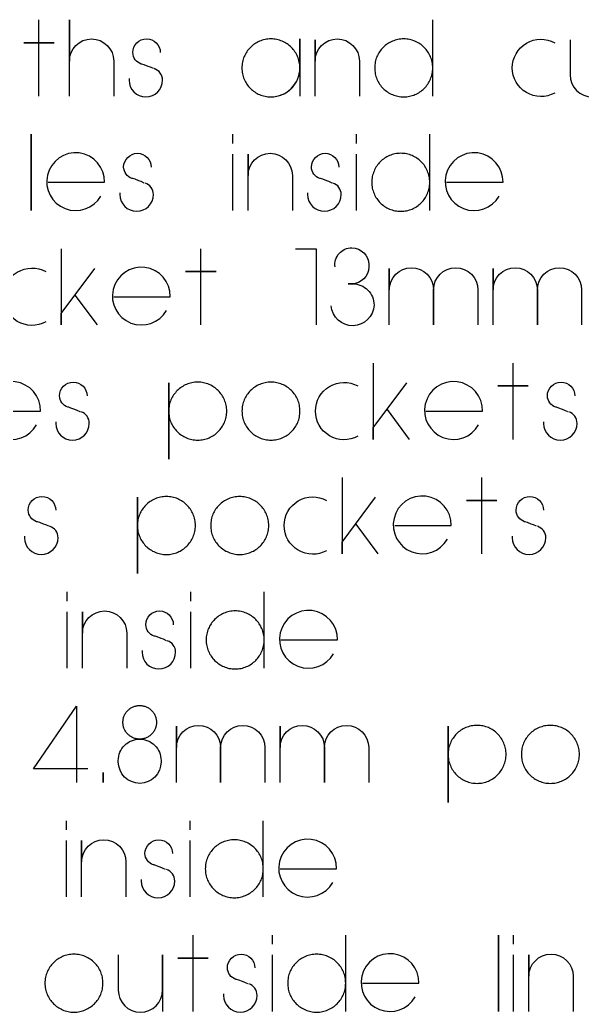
# Model space of a CAD drawing. Extents: x -841 to 6211, y -469 to 2808.
# Drawn here: x -550.5 to -329.5, y 2418.1 to 2808.4 of the extents above; entities that cross this region are included whole.
import ezdxf

# ---------------------------------------------------------------- set-up
doc = ezdxf.new("R2010")
doc.units = 0
doc.layers.add('T5_LOGOLAYER_2', color=18, linetype='CONTINUOUS')

msp = doc.modelspace()

# ---------------------------------------------------------------- linework, layer by layer
at = {"layer": 'T5_LOGOLAYER_2'}
for points in [[(-542.99, 2778.41), (-542.99, 2799.41), (-548.99, 2799.41), (-536.99, 2799.41), (-542.99, 2799.41), (-542.99, 2808.41)], [(-388.23, 2778.41), (-388.23, 2789.51), (-388.24, 2790.1), (-388.29, 2790.68), (-388.36, 2791.25), (-388.46, 2791.81), (-388.59, 2792.36), (-388.74, 2792.9), (-388.92, 2793.43), (-389.12, 2793.95), (-389.35, 2794.45), (-389.6, 2794.95), (-389.88, 2795.42), (-390.17, 2795.89), (-390.49, 2796.33), (-390.83, 2796.76), (-391.19, 2797.18), (-391.57, 2797.57), (-391.96, 2797.95), (-392.38, 2798.31), (-392.81, 2798.65), (-393.25, 2798.97), (-393.72, 2799.26), (-394.19, 2799.54), (-394.69, 2799.79), (-395.19, 2800.02), (-395.71, 2800.22), (-396.24, 2800.4), (-396.78, 2800.55), (-397.33, 2800.68), (-397.89, 2800.78), (-398.46, 2800.85), (-399.04, 2800.9), (-399.63, 2800.91), (-400.21, 2800.9), (-400.79, 2800.85), (-401.36, 2800.78), (-401.93, 2800.68), (-402.48, 2800.55), (-403.02, 2800.4), (-403.55, 2800.22), (-404.07, 2800.02), (-404.57, 2799.79), (-405.06, 2799.54), (-405.54, 2799.26), (-406, 2798.97), (-406.45, 2798.65), (-406.88, 2798.31), (-407.29, 2797.95), (-407.69, 2797.57), (-408.07, 2797.18), (-408.42, 2796.76), (-408.76, 2796.33), (-409.08, 2795.89), (-409.38, 2795.42), (-409.65, 2794.95), (-409.9, 2794.45), (-410.13, 2793.95), (-410.34, 2793.43), (-410.52, 2792.9), (-410.67, 2792.36), (-410.8, 2791.81), (-410.9, 2791.25), (-410.97, 2790.68), (-411.01, 2790.1), (-411.03, 2789.51), (-411.01, 2788.93), (-410.97, 2788.35), (-410.9, 2787.78), (-410.8, 2787.21), (-410.67, 2786.66), (-410.52, 2786.12), (-410.34, 2785.59), (-410.13, 2785.07), (-409.9, 2784.57), (-409.65, 2784.08), (-409.38, 2783.6), (-409.08, 2783.14), (-408.76, 2782.69), (-408.42, 2782.26), (-408.07, 2781.85), (-407.69, 2781.45), (-407.29, 2781.07), (-406.88, 2780.72), (-406.45, 2780.38), (-406, 2780.06), (-405.54, 2779.76), (-405.06, 2779.49), (-404.57, 2779.24), (-404.07, 2779.01), (-403.55, 2778.8), (-403.02, 2778.62), (-402.48, 2778.47), (-401.93, 2778.34), (-401.36, 2778.24), (-400.79, 2778.17), (-400.21, 2778.13), (-399.63, 2778.11), (-399.04, 2778.13), (-398.46, 2778.17), (-397.89, 2778.24), (-397.33, 2778.34), (-396.78, 2778.47), (-396.24, 2778.62), (-395.71, 2778.8), (-395.19, 2779.01), (-394.69, 2779.24), (-394.19, 2779.49), (-393.72, 2779.76), (-393.25, 2780.06), (-392.81, 2780.38), (-392.38, 2780.72), (-391.96, 2781.07), (-391.57, 2781.45), (-391.19, 2781.85), (-390.83, 2782.26), (-390.49, 2782.69), (-390.17, 2783.14), (-389.88, 2783.6), (-389.6, 2784.08), (-389.35, 2784.57), (-389.12, 2785.07), (-388.92, 2785.59), (-388.74, 2786.12), (-388.59, 2786.66), (-388.46, 2787.21), (-388.36, 2787.78), (-388.29, 2788.35), (-388.24, 2788.93), (-388.23, 2789.51), (-388.23, 2808.41)], [(-466.79, 2759.81), (-466.79, 2763.41)], [(-418.19, 2759.81), (-418.19, 2763.41)], [(-389.39, 2733.41), (-389.39, 2744.51), (-389.4, 2745.1), (-389.45, 2745.68), (-389.52, 2746.25), (-389.62, 2746.81), (-389.75, 2747.36), (-389.9, 2747.9), (-390.08, 2748.43), (-390.28, 2748.95), (-390.51, 2749.45), (-390.76, 2749.95), (-391.04, 2750.42), (-391.33, 2750.89), (-391.65, 2751.33), (-391.99, 2751.76), (-392.35, 2752.18), (-392.73, 2752.57), (-393.12, 2752.95), (-393.54, 2753.31), (-393.97, 2753.65), (-394.41, 2753.97), (-394.88, 2754.26), (-395.35, 2754.54), (-395.85, 2754.79), (-396.35, 2755.02), (-396.87, 2755.22), (-397.4, 2755.4), (-397.94, 2755.55), (-398.49, 2755.68), (-399.05, 2755.78), (-399.62, 2755.85), (-400.2, 2755.9), (-400.79, 2755.91), (-401.37, 2755.9), (-401.95, 2755.85), (-402.52, 2755.78), (-403.09, 2755.68), (-403.64, 2755.55), (-404.18, 2755.4), (-404.71, 2755.22), (-405.23, 2755.02), (-405.73, 2754.79), (-406.22, 2754.54), (-406.7, 2754.26), (-407.16, 2753.97), (-407.61, 2753.65), (-408.04, 2753.31), (-408.45, 2752.95), (-408.85, 2752.57), (-409.23, 2752.18), (-409.58, 2751.76), (-409.92, 2751.33), (-410.24, 2750.89), (-410.54, 2750.42), (-410.81, 2749.95), (-411.06, 2749.45), (-411.29, 2748.95), (-411.5, 2748.43), (-411.68, 2747.9), (-411.83, 2747.36), (-411.96, 2746.81), (-412.06, 2746.25), (-412.13, 2745.68), (-412.17, 2745.1), (-412.19, 2744.51), (-412.17, 2743.93), (-412.13, 2743.35), (-412.06, 2742.78), (-411.96, 2742.21), (-411.83, 2741.66), (-411.68, 2741.12), (-411.5, 2740.59), (-411.29, 2740.07), (-411.06, 2739.57), (-410.81, 2739.08), (-410.54, 2738.6), (-410.24, 2738.14), (-409.92, 2737.69), (-409.58, 2737.26), (-409.23, 2736.85), (-408.85, 2736.45), (-408.45, 2736.07), (-408.04, 2735.72), (-407.61, 2735.38), (-407.16, 2735.06), (-406.7, 2734.76), (-406.22, 2734.49), (-405.73, 2734.24), (-405.23, 2734.01), (-404.71, 2733.8), (-404.18, 2733.62), (-403.64, 2733.47), (-403.09, 2733.34), (-402.52, 2733.24), (-401.95, 2733.17), (-401.37, 2733.13), (-400.79, 2733.11), (-400.2, 2733.13), (-399.62, 2733.17), (-399.05, 2733.24), (-398.49, 2733.34), (-397.94, 2733.47), (-397.4, 2733.62), (-396.87, 2733.8), (-396.35, 2734.01), (-395.85, 2734.24), (-395.35, 2734.49), (-394.88, 2734.76), (-394.41, 2735.06), (-393.97, 2735.38), (-393.54, 2735.72), (-393.12, 2736.07), (-392.73, 2736.45), (-392.35, 2736.85), (-391.99, 2737.26), (-391.65, 2737.69), (-391.33, 2738.14), (-391.04, 2738.6), (-390.76, 2739.08), (-390.51, 2739.57), (-390.28, 2740.07), (-390.08, 2740.59), (-389.9, 2741.12), (-389.75, 2741.66), (-389.62, 2742.21), (-389.52, 2742.78), (-389.45, 2743.35), (-389.4, 2743.93), (-389.39, 2744.51), (-389.39, 2763.41)], [(-466.79, 2733.41), (-466.79, 2755.61)], [(-418.19, 2733.41), (-418.19, 2755.61)], [(-534.27, 2718.41), (-534.27, 2688.41), (-534.27, 2692.91), (-521.07, 2710.61)], [(-479.37, 2688.41), (-479.37, 2709.41), (-485.37, 2709.41), (-473.37, 2709.41), (-479.37, 2709.41), (-479.37, 2718.41)], [(-442.17, 2718.41), (-434.07, 2718.41), (-434.07, 2688.41)], [(-528.87, 2700.11), (-520.17, 2688.41)], [(-411.57, 2673.41), (-411.57, 2643.41), (-411.57, 2647.91), (-398.37, 2665.61)], [(-356.67, 2643.41), (-356.67, 2664.41), (-362.67, 2664.41), (-350.67, 2664.41), (-356.67, 2664.41), (-356.67, 2673.41)], [(-406.17, 2655.11), (-397.47, 2643.41)], [(-423.87, 2628.41), (-423.87, 2598.41), (-423.87, 2602.91), (-410.67, 2620.61)], [(-368.97, 2598.41), (-368.97, 2619.41), (-374.97, 2619.41), (-362.97, 2619.41), (-368.97, 2619.41), (-368.97, 2628.41)], [(-418.47, 2610.11), (-409.77, 2598.41)], [(-531.87, 2579.81), (-531.87, 2583.41)], [(-483.27, 2579.81), (-483.27, 2583.41)], [(-454.47, 2553.41), (-454.47, 2564.51), (-454.48, 2565.1), (-454.53, 2565.68), (-454.6, 2566.25), (-454.7, 2566.81), (-454.83, 2567.36), (-454.98, 2567.9), (-455.16, 2568.43), (-455.36, 2568.95), (-455.59, 2569.45), (-455.84, 2569.95), (-456.12, 2570.42), (-456.41, 2570.89), (-456.73, 2571.33), (-457.07, 2571.76), (-457.43, 2572.18), (-457.81, 2572.57), (-458.2, 2572.95), (-458.62, 2573.31), (-459.05, 2573.65), (-459.49, 2573.97), (-459.96, 2574.26), (-460.43, 2574.54), (-460.93, 2574.79), (-461.43, 2575.02), (-461.95, 2575.22), (-462.48, 2575.4), (-463.02, 2575.55), (-463.57, 2575.68), (-464.13, 2575.78), (-464.7, 2575.85), (-465.28, 2575.9), (-465.87, 2575.91), (-466.45, 2575.9), (-467.03, 2575.85), (-467.6, 2575.78), (-468.17, 2575.68), (-468.72, 2575.55), (-469.26, 2575.4), (-469.79, 2575.22), (-470.31, 2575.02), (-470.81, 2574.79), (-471.3, 2574.54), (-471.78, 2574.26), (-472.24, 2573.97), (-472.69, 2573.65), (-473.12, 2573.31), (-473.53, 2572.95), (-473.93, 2572.57), (-474.31, 2572.18), (-474.66, 2571.76), (-475, 2571.33), (-475.32, 2570.89), (-475.62, 2570.42), (-475.89, 2569.95), (-476.14, 2569.45), (-476.37, 2568.95), (-476.58, 2568.43), (-476.76, 2567.9), (-476.91, 2567.36), (-477.04, 2566.81), (-477.14, 2566.25), (-477.21, 2565.68), (-477.25, 2565.1), (-477.27, 2564.51), (-477.25, 2563.93), (-477.21, 2563.35), (-477.14, 2562.78), (-477.04, 2562.21), (-476.91, 2561.66), (-476.76, 2561.12), (-476.58, 2560.59), (-476.37, 2560.07), (-476.14, 2559.57), (-475.89, 2559.08), (-475.62, 2558.6), (-475.32, 2558.14), (-475, 2557.69), (-474.66, 2557.26), (-474.31, 2556.85), (-473.93, 2556.45), (-473.53, 2556.07), (-473.12, 2555.72), (-472.69, 2555.38), (-472.24, 2555.06), (-471.78, 2554.76), (-471.3, 2554.49), (-470.81, 2554.24), (-470.31, 2554.01), (-469.79, 2553.8), (-469.26, 2553.62), (-468.72, 2553.47), (-468.17, 2553.34), (-467.6, 2553.24), (-467.03, 2553.17), (-466.45, 2553.13), (-465.87, 2553.11), (-465.28, 2553.13), (-464.7, 2553.17), (-464.13, 2553.24), (-463.57, 2553.34), (-463.02, 2553.47), (-462.48, 2553.62), (-461.95, 2553.8), (-461.43, 2554.01), (-460.93, 2554.24), (-460.43, 2554.49), (-459.96, 2554.76), (-459.49, 2555.06), (-459.05, 2555.38), (-458.62, 2555.72), (-458.2, 2556.07), (-457.81, 2556.45), (-457.43, 2556.85), (-457.07, 2557.26), (-456.73, 2557.69), (-456.41, 2558.14), (-456.12, 2558.6), (-455.84, 2559.08), (-455.59, 2559.57), (-455.36, 2560.07), (-455.16, 2560.59), (-454.98, 2561.12), (-454.83, 2561.66), (-454.7, 2562.21), (-454.6, 2562.78), (-454.53, 2563.35), (-454.48, 2563.93), (-454.47, 2564.51), (-454.47, 2583.41)], [(-531.87, 2553.41), (-531.87, 2575.61)], [(-483.27, 2553.41), (-483.27, 2575.61)], [(-523.79, 2513.81), (-545.09, 2513.81), (-528.29, 2538.41), (-528.29, 2508.41)], [(-532.21, 2489.81), (-532.21, 2493.41)], [(-483.61, 2489.81), (-483.61, 2493.41)], [(-454.81, 2463.41), (-454.81, 2474.51), (-454.82, 2475.1), (-454.87, 2475.68), (-454.94, 2476.25), (-455.04, 2476.81), (-455.17, 2477.36), (-455.32, 2477.9), (-455.5, 2478.43), (-455.7, 2478.95), (-455.93, 2479.45), (-456.18, 2479.95), (-456.46, 2480.42), (-456.75, 2480.89), (-457.07, 2481.33), (-457.41, 2481.76), (-457.77, 2482.18), (-458.15, 2482.57), (-458.54, 2482.95), (-458.96, 2483.31), (-459.39, 2483.65), (-459.83, 2483.97), (-460.3, 2484.26), (-460.77, 2484.54), (-461.27, 2484.79), (-461.77, 2485.02), (-462.29, 2485.22), (-462.82, 2485.4), (-463.36, 2485.55), (-463.91, 2485.68), (-464.47, 2485.78), (-465.04, 2485.85), (-465.62, 2485.9), (-466.21, 2485.91), (-466.79, 2485.9), (-467.37, 2485.85), (-467.94, 2485.78), (-468.51, 2485.68), (-469.06, 2485.55), (-469.6, 2485.4), (-470.13, 2485.22), (-470.65, 2485.02), (-471.15, 2484.79), (-471.64, 2484.54), (-472.12, 2484.26), (-472.58, 2483.97), (-473.03, 2483.65), (-473.46, 2483.31), (-473.87, 2482.95), (-474.27, 2482.57), (-474.65, 2482.18), (-475, 2481.76), (-475.34, 2481.33), (-475.66, 2480.89), (-475.96, 2480.42), (-476.23, 2479.95), (-476.48, 2479.45), (-476.71, 2478.95), (-476.92, 2478.43), (-477.1, 2477.9), (-477.25, 2477.36), (-477.38, 2476.81), (-477.48, 2476.25), (-477.55, 2475.68), (-477.59, 2475.1), (-477.61, 2474.51), (-477.59, 2473.93), (-477.55, 2473.35), (-477.48, 2472.78), (-477.38, 2472.21), (-477.25, 2471.66), (-477.1, 2471.12), (-476.92, 2470.59), (-476.71, 2470.07), (-476.48, 2469.57), (-476.23, 2469.08), (-475.96, 2468.6), (-475.66, 2468.14), (-475.34, 2467.69), (-475, 2467.26), (-474.65, 2466.85), (-474.27, 2466.45), (-473.87, 2466.07), (-473.46, 2465.72), (-473.03, 2465.38), (-472.58, 2465.06), (-472.12, 2464.76), (-471.64, 2464.49), (-471.15, 2464.24), (-470.65, 2464.01), (-470.13, 2463.8), (-469.6, 2463.62), (-469.06, 2463.47), (-468.51, 2463.34), (-467.94, 2463.24), (-467.37, 2463.17), (-466.79, 2463.13), (-466.21, 2463.11), (-465.62, 2463.13), (-465.04, 2463.17), (-464.47, 2463.24), (-463.91, 2463.34), (-463.36, 2463.47), (-462.82, 2463.62), (-462.29, 2463.8), (-461.77, 2464.01), (-461.27, 2464.24), (-460.77, 2464.49), (-460.3, 2464.76), (-459.83, 2465.06), (-459.39, 2465.38), (-458.96, 2465.72), (-458.54, 2466.07), (-458.15, 2466.45), (-457.77, 2466.85), (-457.41, 2467.26), (-457.07, 2467.69), (-456.75, 2468.14), (-456.46, 2468.6), (-456.18, 2469.08), (-455.93, 2469.57), (-455.7, 2470.07), (-455.5, 2470.59), (-455.32, 2471.12), (-455.17, 2471.66), (-455.04, 2472.21), (-454.94, 2472.78), (-454.87, 2473.35), (-454.82, 2473.93), (-454.81, 2474.51), (-454.81, 2493.41)], [(-532.21, 2463.41), (-532.21, 2485.61)], [(-483.61, 2463.41), (-483.61, 2485.61)], [(-482.43, 2418.41), (-482.43, 2439.41), (-488.43, 2439.41), (-476.43, 2439.41), (-482.43, 2439.41), (-482.43, 2448.41)], [(-451.23, 2444.81), (-451.23, 2448.41)], [(-422.43, 2418.41), (-422.43, 2429.51), (-422.44, 2430.1), (-422.49, 2430.68), (-422.56, 2431.25), (-422.66, 2431.81), (-422.79, 2432.36), (-422.94, 2432.9), (-423.12, 2433.43), (-423.32, 2433.95), (-423.55, 2434.45), (-423.8, 2434.95), (-424.08, 2435.42), (-424.37, 2435.89), (-424.69, 2436.33), (-425.03, 2436.76), (-425.39, 2437.18), (-425.77, 2437.57), (-426.16, 2437.95), (-426.58, 2438.31), (-427.01, 2438.65), (-427.45, 2438.97), (-427.92, 2439.26), (-428.39, 2439.54), (-428.89, 2439.79), (-429.39, 2440.02), (-429.91, 2440.22), (-430.44, 2440.4), (-430.98, 2440.55), (-431.53, 2440.68), (-432.09, 2440.78), (-432.66, 2440.85), (-433.24, 2440.9), (-433.83, 2440.91), (-434.41, 2440.9), (-434.99, 2440.85), (-435.56, 2440.78), (-436.13, 2440.68), (-436.68, 2440.55), (-437.22, 2440.4), (-437.75, 2440.22), (-438.27, 2440.02), (-438.77, 2439.79), (-439.26, 2439.54), (-439.74, 2439.26), (-440.2, 2438.97), (-440.65, 2438.65), (-441.08, 2438.31), (-441.49, 2437.95), (-441.89, 2437.57), (-442.27, 2437.18), (-442.62, 2436.76), (-442.96, 2436.33), (-443.28, 2435.89), (-443.58, 2435.42), (-443.85, 2434.95), (-444.1, 2434.45), (-444.33, 2433.95), (-444.54, 2433.43), (-444.72, 2432.9), (-444.87, 2432.36), (-445, 2431.81), (-445.1, 2431.25), (-445.17, 2430.68), (-445.21, 2430.1), (-445.23, 2429.51), (-445.21, 2428.93), (-445.17, 2428.35), (-445.1, 2427.78), (-445, 2427.21), (-444.87, 2426.66), (-444.72, 2426.12), (-444.54, 2425.59), (-444.33, 2425.07), (-444.1, 2424.57), (-443.85, 2424.08), (-443.58, 2423.6), (-443.28, 2423.14), (-442.96, 2422.69), (-442.62, 2422.26), (-442.27, 2421.85), (-441.89, 2421.45), (-441.49, 2421.07), (-441.08, 2420.72), (-440.65, 2420.38), (-440.2, 2420.06), (-439.74, 2419.76), (-439.26, 2419.49), (-438.77, 2419.24), (-438.27, 2419.01), (-437.75, 2418.8), (-437.22, 2418.62), (-436.68, 2418.47), (-436.13, 2418.34), (-435.56, 2418.24), (-434.99, 2418.17), (-434.41, 2418.13), (-433.83, 2418.11), (-433.24, 2418.13), (-432.66, 2418.17), (-432.09, 2418.24), (-431.53, 2418.34), (-430.98, 2418.47), (-430.44, 2418.62), (-429.91, 2418.8), (-429.39, 2419.01), (-428.89, 2419.24), (-428.39, 2419.49), (-427.92, 2419.76), (-427.45, 2420.06), (-427.01, 2420.38), (-426.58, 2420.72), (-426.16, 2421.07), (-425.77, 2421.45), (-425.39, 2421.85), (-425.03, 2422.26), (-424.69, 2422.69), (-424.37, 2423.14), (-424.08, 2423.6), (-423.8, 2424.08), (-423.55, 2424.57), (-423.32, 2425.07), (-423.12, 2425.59), (-422.94, 2426.12), (-422.79, 2426.66), (-422.66, 2427.21), (-422.56, 2427.78), (-422.49, 2428.35), (-422.44, 2428.93), (-422.43, 2429.51), (-422.43, 2448.41)], [(-356.43, 2444.81), (-356.43, 2448.41)], [(-451.23, 2418.41), (-451.23, 2440.61)], [(-356.43, 2418.41), (-356.43, 2440.61)]]:
    msp.add_lwpolyline(points, dxfattribs=at)
for points in [[(-530.99, 2778.41), (-530.99, 2808.41), (-530.99, 2792.21, -1), (-513.59, 2792.21), (-513.59, 2778.41)], [(-497.99, 2789.21), (-499.19, 2789.81), (-500.09, 2790.11), (-501.59, 2790.71), (-502.49, 2791.01), (-502.79, 2791.01, -0.313298), (-506.09, 2795.51, -1), (-495.29, 2795.51)], [(-451.83, 2778.11, 0.421631), (-440.43, 2789.81), (-440.43, 2800.91), (-440.43, 2778.41)], [(-434.43, 2778.41), (-434.43, 2800.61), (-434.43, 2792.21, -1), (-417.03, 2792.21), (-417.03, 2778.41)], [(-340.27, 2779.61, -0.569347), (-356.95, 2789.51, -0.569347), (-340.27, 2799.41)], [(-334.21, 2800.61), (-334.21, 2786.81, 1), (-316.81, 2786.81), (-316.81, 2800.61), (-316.81, 2778.41)], [(-507.59, 2785.31), (-507.59, 2784.71, 1), (-494.39, 2784.71, 0.329104), (-497.69, 2789.21)], [(-539.39, 2744.51), (-517.19, 2744.51, 0.90232), (-539.65, 2747.31, 0.862347), (-518.69, 2739.11)], [(-501.59, 2744.21), (-502.79, 2744.81), (-503.69, 2745.11), (-505.19, 2745.71), (-506.09, 2746.01), (-506.39, 2746.01, -0.313298), (-509.69, 2750.51, -1), (-498.89, 2750.51)], [(-460.79, 2733.41), (-460.79, 2755.61), (-460.79, 2747.21, -1), (-443.39, 2747.21), (-443.39, 2733.41)], [(-427.79, 2744.21), (-428.99, 2744.81), (-429.89, 2745.11), (-431.39, 2745.71), (-432.29, 2746.01), (-432.59, 2746.01, -0.313298), (-435.89, 2750.51, -1), (-425.09, 2750.51)], [(-382.79, 2744.51), (-360.59, 2744.51, 0.90232), (-383.05, 2747.31, 0.862347), (-362.09, 2739.11)], [(-511.19, 2740.31), (-511.19, 2739.71, 1), (-497.99, 2739.71, 0.329104), (-501.29, 2744.21)], [(-437.39, 2740.31), (-437.39, 2739.71, 1), (-424.19, 2739.71, 0.329104), (-427.49, 2744.21)], [(-426.59, 2711.21, -0.454849), (-419.99, 2718.77, -0.411435), (-413.39, 2712.11), (-413.39, 2711.21, -0.412121), (-419.99, 2704.61), (-421.49, 2704.61), (-419.69, 2704.61, -0.414286), (-411.29, 2696.21, -0.946269), (-428.09, 2695.91)], [(-540.33, 2689.61, -0.569347), (-557.01, 2699.51, -0.569347), (-540.33, 2709.41)], [(-513.57, 2699.51), (-491.37, 2699.51, 0.90232), (-513.83, 2702.31, 0.862347), (-492.87, 2694.11)], [(-405.29, 2688.41), (-405.29, 2710.61), (-405.29, 2702.21, -1), (-387.89, 2702.21), (-387.89, 2688.41), (-387.89, 2702.21, -1), (-370.49, 2702.21), (-370.49, 2688.41)], [(-364.49, 2688.41), (-364.49, 2710.61), (-364.49, 2702.21, -1), (-347.09, 2702.21), (-347.09, 2688.41), (-347.09, 2702.21, -1), (-329.69, 2702.21), (-329.69, 2688.41)], [(-564.59, 2654.51), (-542.39, 2654.51, 0.90232), (-564.85, 2657.31, 0.862347), (-543.89, 2649.11)], [(-526.79, 2654.21), (-527.99, 2654.81), (-528.89, 2655.11), (-530.39, 2655.71), (-531.29, 2656.01), (-531.59, 2656.01, -0.313298), (-534.89, 2660.51, -1), (-524.09, 2660.51)], [(-417.63, 2644.61, -0.569347), (-434.31, 2654.51, -0.569347), (-417.63, 2664.41)], [(-390.87, 2654.51), (-368.67, 2654.51, 0.90232), (-391.13, 2657.31, 0.862347), (-370.17, 2649.11)], [(-335.07, 2654.21), (-336.27, 2654.81), (-337.17, 2655.11), (-338.67, 2655.71), (-339.57, 2656.01), (-339.87, 2656.01, -0.313298), (-343.17, 2660.51, -1), (-332.37, 2660.51)], [(-536.39, 2650.31), (-536.39, 2649.71, 1), (-523.19, 2649.71, 0.329104), (-526.49, 2654.21)], [(-344.67, 2650.31), (-344.67, 2649.71, 1), (-331.47, 2649.71, 0.329104), (-334.77, 2654.21)], [(-539.09, 2609.21), (-540.29, 2609.81), (-541.19, 2610.11), (-542.69, 2610.71), (-543.59, 2611.01), (-543.89, 2611.01, -0.313298), (-547.19, 2615.51, -1), (-536.39, 2615.51)], [(-429.93, 2599.61, -0.569347), (-446.61, 2609.51, -0.569347), (-429.93, 2619.41)], [(-403.17, 2609.51), (-380.97, 2609.51, 0.90232), (-403.43, 2612.31, 0.862347), (-382.47, 2604.11)], [(-347.37, 2609.21), (-348.57, 2609.81), (-349.47, 2610.11), (-350.97, 2610.71), (-351.87, 2611.01), (-352.17, 2611.01, -0.313298), (-355.47, 2615.51, -1), (-344.67, 2615.51)], [(-548.69, 2605.31), (-548.69, 2604.71, 1), (-535.49, 2604.71, 0.329104), (-538.79, 2609.21)], [(-356.97, 2605.31), (-356.97, 2604.71, 1), (-343.77, 2604.71, 0.329104), (-347.07, 2609.21)], [(-447.87, 2564.51), (-425.67, 2564.51, 0.90232), (-448.13, 2567.31, 0.862347), (-427.17, 2559.11)], [(-525.87, 2553.41), (-525.87, 2575.61), (-525.87, 2567.21, -1), (-508.47, 2567.21), (-508.47, 2553.41)], [(-492.87, 2564.21), (-494.07, 2564.81), (-494.97, 2565.11), (-496.47, 2565.71), (-497.37, 2566.01), (-497.67, 2566.01, -0.313298), (-500.97, 2570.51, -1), (-490.17, 2570.51)], [(-502.47, 2560.31), (-502.47, 2559.71, 1), (-489.27, 2559.71, 0.329104), (-492.57, 2564.21)], [(-488.99, 2508.41), (-488.99, 2530.61), (-488.99, 2522.21, -1), (-471.59, 2522.21), (-471.59, 2508.41), (-471.59, 2522.21, -1), (-454.19, 2522.21), (-454.19, 2508.41)], [(-448.19, 2508.41), (-448.19, 2530.61), (-448.19, 2522.21, -1), (-430.79, 2522.21), (-430.79, 2508.41), (-430.79, 2522.21, -1), (-413.39, 2522.21), (-413.39, 2508.41)], [(-526.21, 2463.41), (-526.21, 2485.61), (-526.21, 2477.21, -1), (-508.81, 2477.21), (-508.81, 2463.41)], [(-493.21, 2474.21), (-494.41, 2474.81), (-495.31, 2475.11), (-496.81, 2475.71), (-497.71, 2476.01), (-498.01, 2476.01, -0.313298), (-501.31, 2480.51, -1), (-490.51, 2480.51)], [(-448.21, 2474.51), (-426.01, 2474.51, 0.90232), (-448.47, 2477.31, 0.862347), (-427.51, 2469.11)], [(-502.81, 2470.31), (-502.81, 2469.71, 1), (-489.61, 2469.71, 0.329104), (-492.91, 2474.21)], [(-511.83, 2440.61), (-511.83, 2426.81, 1), (-494.43, 2426.81), (-494.43, 2440.61), (-494.43, 2418.41)], [(-460.83, 2429.21), (-462.03, 2429.81), (-462.93, 2430.11), (-464.43, 2430.71), (-465.33, 2431.01), (-465.63, 2431.01, -0.313298), (-468.93, 2435.51, -1), (-458.13, 2435.51)], [(-415.83, 2429.51), (-393.63, 2429.51, 0.90232), (-416.09, 2432.31, 0.862347), (-395.13, 2424.11)], [(-350.43, 2418.41), (-350.43, 2440.61), (-350.43, 2432.21, -1), (-333.03, 2432.21), (-333.03, 2418.41)], [(-470.43, 2425.31), (-470.43, 2424.71, 1), (-457.23, 2424.71, 0.329104), (-460.53, 2429.21)]]:
    msp.add_lwpolyline(points, format="xyb", dxfattribs=at)
for points in [[(-451.83, 2778.11), (-451.24, 2778.13), (-450.66, 2778.17), (-450.09, 2778.24), (-449.53, 2778.34), (-448.98, 2778.47), (-448.44, 2778.62), (-447.91, 2778.8), (-447.39, 2779.01), (-446.89, 2779.24), (-446.39, 2779.49), (-445.92, 2779.76), (-445.45, 2780.06), (-445.01, 2780.38), (-444.58, 2780.72), (-444.16, 2781.07), (-443.77, 2781.45), (-443.39, 2781.85), (-443.03, 2782.26), (-442.69, 2782.69), (-442.37, 2783.14), (-442.08, 2783.6), (-441.8, 2784.08), (-441.55, 2784.57), (-441.32, 2785.07), (-441.12, 2785.59), (-440.94, 2786.12), (-440.79, 2786.66), (-440.66, 2787.21), (-440.56, 2787.78), (-440.49, 2788.35), (-440.44, 2788.93), (-440.43, 2789.51), (-440.44, 2790.1), (-440.49, 2790.68), (-440.56, 2791.25), (-440.66, 2791.81), (-440.79, 2792.36), (-440.94, 2792.9), (-441.12, 2793.43), (-441.32, 2793.95), (-441.55, 2794.45), (-441.8, 2794.95), (-442.08, 2795.42), (-442.37, 2795.89), (-442.69, 2796.33), (-443.03, 2796.76), (-443.39, 2797.18), (-443.77, 2797.57), (-444.16, 2797.95), (-444.58, 2798.31), (-445.01, 2798.65), (-445.45, 2798.97), (-445.92, 2799.26), (-446.39, 2799.54), (-446.89, 2799.79), (-447.39, 2800.02), (-447.91, 2800.22), (-448.44, 2800.4), (-448.98, 2800.55), (-449.53, 2800.68), (-450.09, 2800.78), (-450.66, 2800.85), (-451.24, 2800.9), (-451.83, 2800.91), (-452.41, 2800.9), (-452.99, 2800.85), (-453.56, 2800.78), (-454.13, 2800.68), (-454.68, 2800.55), (-455.22, 2800.4), (-455.75, 2800.22), (-456.27, 2800.02), (-456.77, 2799.79), (-457.26, 2799.54), (-457.74, 2799.26), (-458.2, 2798.97), (-458.65, 2798.65), (-459.08, 2798.31), (-459.49, 2797.95), (-459.89, 2797.57), (-460.27, 2797.18), (-460.62, 2796.76), (-460.96, 2796.33), (-461.28, 2795.89), (-461.58, 2795.42), (-461.85, 2794.95), (-462.1, 2794.45), (-462.33, 2793.95), (-462.54, 2793.43), (-462.72, 2792.9), (-462.87, 2792.36), (-463, 2791.81), (-463.1, 2791.25), (-463.17, 2790.68), (-463.21, 2790.1), (-463.23, 2789.51), (-463.21, 2788.93), (-463.17, 2788.35), (-463.1, 2787.78), (-463, 2787.21), (-462.87, 2786.66), (-462.72, 2786.12), (-462.54, 2785.59), (-462.33, 2785.07), (-462.1, 2784.57), (-461.85, 2784.08), (-461.58, 2783.6), (-461.28, 2783.14), (-460.96, 2782.69), (-460.62, 2782.26), (-460.27, 2781.85), (-459.89, 2781.45), (-459.49, 2781.07), (-459.08, 2780.72), (-458.65, 2780.38), (-458.2, 2780.06), (-457.74, 2779.76), (-457.26, 2779.49), (-456.77, 2779.24), (-456.27, 2779.01), (-455.75, 2778.8), (-455.22, 2778.62), (-454.68, 2778.47), (-454.13, 2778.34), (-453.56, 2778.24), (-452.99, 2778.17), (-452.41, 2778.13)], [(-545.99, 2733.41), (-545.99, 2763.41)], [(-491.99, 2643.41), (-491.99, 2665.61), (-491.99, 2654.51), (-491.97, 2653.93), (-491.93, 2653.35), (-491.86, 2652.78), (-491.76, 2652.21), (-491.63, 2651.66), (-491.48, 2651.12), (-491.3, 2650.59), (-491.09, 2650.07), (-490.86, 2649.57), (-490.61, 2649.08), (-490.34, 2648.6), (-490.04, 2648.14), (-489.72, 2647.69), (-489.38, 2647.26), (-489.03, 2646.85), (-488.65, 2646.45), (-488.25, 2646.07), (-487.84, 2645.72), (-487.41, 2645.38), (-486.96, 2645.06), (-486.5, 2644.76), (-486.02, 2644.49), (-485.53, 2644.24), (-485.03, 2644.01), (-484.51, 2643.8), (-483.98, 2643.62), (-483.44, 2643.47), (-482.89, 2643.34), (-482.32, 2643.24), (-481.75, 2643.17), (-481.17, 2643.13), (-480.59, 2643.11), (-480, 2643.13), (-479.42, 2643.17), (-478.85, 2643.24), (-478.29, 2643.34), (-477.74, 2643.47), (-477.2, 2643.62), (-476.67, 2643.8), (-476.15, 2644.01), (-475.65, 2644.24), (-475.15, 2644.49), (-474.68, 2644.76), (-474.21, 2645.06), (-473.77, 2645.38), (-473.34, 2645.72), (-472.92, 2646.07), (-472.53, 2646.45), (-472.15, 2646.85), (-471.79, 2647.26), (-471.45, 2647.69), (-471.13, 2648.14), (-470.84, 2648.6), (-470.56, 2649.08), (-470.31, 2649.57), (-470.08, 2650.07), (-469.88, 2650.59), (-469.7, 2651.12), (-469.55, 2651.66), (-469.42, 2652.21), (-469.32, 2652.78), (-469.25, 2653.35), (-469.2, 2653.93), (-469.19, 2654.51), (-469.2, 2655.1), (-469.25, 2655.68), (-469.32, 2656.25), (-469.42, 2656.81), (-469.55, 2657.36), (-469.7, 2657.9), (-469.88, 2658.43), (-470.08, 2658.95), (-470.31, 2659.45), (-470.56, 2659.95), (-470.84, 2660.42), (-471.13, 2660.89), (-471.45, 2661.33), (-471.79, 2661.76), (-472.15, 2662.18), (-472.53, 2662.57), (-472.92, 2662.95), (-473.34, 2663.31), (-473.77, 2663.65), (-474.21, 2663.97), (-474.68, 2664.26), (-475.15, 2664.54), (-475.65, 2664.79), (-476.15, 2665.02), (-476.67, 2665.22), (-477.2, 2665.4), (-477.74, 2665.55), (-478.29, 2665.68), (-478.85, 2665.78), (-479.42, 2665.85), (-480, 2665.9), (-480.59, 2665.91), (-481.17, 2665.9), (-481.75, 2665.85), (-482.32, 2665.78), (-482.89, 2665.68), (-483.44, 2665.55), (-483.98, 2665.4), (-484.51, 2665.22), (-485.03, 2665.02), (-485.53, 2664.79), (-486.02, 2664.54), (-486.5, 2664.26), (-486.96, 2663.97), (-487.41, 2663.65), (-487.84, 2663.31), (-488.25, 2662.95), (-488.65, 2662.57), (-489.03, 2662.18), (-489.38, 2661.76), (-489.72, 2661.33), (-490.04, 2660.89), (-490.34, 2660.42), (-490.61, 2659.95), (-490.86, 2659.45), (-491.09, 2658.95), (-491.3, 2658.43), (-491.48, 2657.9), (-491.63, 2657.36), (-491.76, 2656.81), (-491.86, 2656.25), (-491.93, 2655.68), (-491.97, 2655.1), (-491.99, 2654.51), (-491.99, 2635.61)], [(-451.79, 2643.11), (-451.2, 2643.13), (-450.62, 2643.17), (-450.05, 2643.24), (-449.49, 2643.34), (-448.94, 2643.47), (-448.4, 2643.62), (-447.87, 2643.8), (-447.35, 2644.01), (-446.85, 2644.24), (-446.35, 2644.49), (-445.88, 2644.76), (-445.41, 2645.06), (-444.97, 2645.38), (-444.54, 2645.72), (-444.12, 2646.07), (-443.73, 2646.45), (-443.35, 2646.85), (-442.99, 2647.26), (-442.65, 2647.69), (-442.33, 2648.14), (-442.04, 2648.6), (-441.76, 2649.08), (-441.51, 2649.57), (-441.28, 2650.07), (-441.08, 2650.59), (-440.9, 2651.12), (-440.75, 2651.66), (-440.62, 2652.21), (-440.52, 2652.78), (-440.45, 2653.35), (-440.4, 2653.93), (-440.39, 2654.51), (-440.4, 2655.1), (-440.45, 2655.68), (-440.52, 2656.25), (-440.62, 2656.81), (-440.75, 2657.36), (-440.9, 2657.9), (-441.08, 2658.43), (-441.28, 2658.95), (-441.51, 2659.45), (-441.76, 2659.95), (-442.04, 2660.42), (-442.33, 2660.89), (-442.65, 2661.33), (-442.99, 2661.76), (-443.35, 2662.18), (-443.73, 2662.57), (-444.12, 2662.95), (-444.54, 2663.31), (-444.97, 2663.65), (-445.41, 2663.97), (-445.88, 2664.26), (-446.35, 2664.54), (-446.85, 2664.79), (-447.35, 2665.02), (-447.87, 2665.22), (-448.4, 2665.4), (-448.94, 2665.55), (-449.49, 2665.68), (-450.05, 2665.78), (-450.62, 2665.85), (-451.2, 2665.9), (-451.79, 2665.91), (-452.37, 2665.9), (-452.95, 2665.85), (-453.52, 2665.78), (-454.09, 2665.68), (-454.64, 2665.55), (-455.18, 2665.4), (-455.71, 2665.22), (-456.23, 2665.02), (-456.73, 2664.79), (-457.22, 2664.54), (-457.7, 2664.26), (-458.16, 2663.97), (-458.61, 2663.65), (-459.04, 2663.31), (-459.45, 2662.95), (-459.85, 2662.57), (-460.23, 2662.18), (-460.58, 2661.76), (-460.92, 2661.33), (-461.24, 2660.89), (-461.54, 2660.42), (-461.81, 2659.95), (-462.06, 2659.45), (-462.29, 2658.95), (-462.5, 2658.43), (-462.68, 2657.9), (-462.83, 2657.36), (-462.96, 2656.81), (-463.06, 2656.25), (-463.13, 2655.68), (-463.17, 2655.1), (-463.19, 2654.51), (-463.17, 2653.93), (-463.13, 2653.35), (-463.06, 2652.78), (-462.96, 2652.21), (-462.83, 2651.66), (-462.68, 2651.12), (-462.5, 2650.59), (-462.29, 2650.07), (-462.06, 2649.57), (-461.81, 2649.08), (-461.54, 2648.6), (-461.24, 2648.14), (-460.92, 2647.69), (-460.58, 2647.26), (-460.23, 2646.85), (-459.85, 2646.45), (-459.45, 2646.07), (-459.04, 2645.72), (-458.61, 2645.38), (-458.16, 2645.06), (-457.7, 2644.76), (-457.22, 2644.49), (-456.73, 2644.24), (-456.23, 2644.01), (-455.71, 2643.8), (-455.18, 2643.62), (-454.64, 2643.47), (-454.09, 2643.34), (-453.52, 2643.24), (-452.95, 2643.17), (-452.37, 2643.13)], [(-504.29, 2598.41), (-504.29, 2620.61), (-504.29, 2609.51), (-504.27, 2608.93), (-504.23, 2608.35), (-504.16, 2607.78), (-504.06, 2607.21), (-503.93, 2606.66), (-503.78, 2606.12), (-503.6, 2605.59), (-503.39, 2605.07), (-503.16, 2604.57), (-502.91, 2604.08), (-502.64, 2603.6), (-502.34, 2603.14), (-502.02, 2602.69), (-501.68, 2602.26), (-501.33, 2601.85), (-500.95, 2601.45), (-500.55, 2601.07), (-500.14, 2600.72), (-499.71, 2600.38), (-499.26, 2600.06), (-498.8, 2599.76), (-498.32, 2599.49), (-497.83, 2599.24), (-497.33, 2599.01), (-496.81, 2598.8), (-496.28, 2598.62), (-495.74, 2598.47), (-495.19, 2598.34), (-494.62, 2598.24), (-494.05, 2598.17), (-493.47, 2598.13), (-492.89, 2598.11), (-492.3, 2598.13), (-491.72, 2598.17), (-491.15, 2598.24), (-490.59, 2598.34), (-490.04, 2598.47), (-489.5, 2598.62), (-488.97, 2598.8), (-488.45, 2599.01), (-487.95, 2599.24), (-487.45, 2599.49), (-486.98, 2599.76), (-486.51, 2600.06), (-486.07, 2600.38), (-485.64, 2600.72), (-485.22, 2601.07), (-484.83, 2601.45), (-484.45, 2601.85), (-484.09, 2602.26), (-483.75, 2602.69), (-483.43, 2603.14), (-483.14, 2603.6), (-482.86, 2604.08), (-482.61, 2604.57), (-482.38, 2605.07), (-482.18, 2605.59), (-482, 2606.12), (-481.85, 2606.66), (-481.72, 2607.21), (-481.62, 2607.78), (-481.55, 2608.35), (-481.5, 2608.93), (-481.49, 2609.51), (-481.5, 2610.1), (-481.55, 2610.68), (-481.62, 2611.25), (-481.72, 2611.81), (-481.85, 2612.36), (-482, 2612.9), (-482.18, 2613.43), (-482.38, 2613.95), (-482.61, 2614.45), (-482.86, 2614.95), (-483.14, 2615.42), (-483.43, 2615.89), (-483.75, 2616.33), (-484.09, 2616.76), (-484.45, 2617.18), (-484.83, 2617.57), (-485.22, 2617.95), (-485.64, 2618.31), (-486.07, 2618.65), (-486.51, 2618.97), (-486.98, 2619.26), (-487.45, 2619.54), (-487.95, 2619.79), (-488.45, 2620.02), (-488.97, 2620.22), (-489.5, 2620.4), (-490.04, 2620.55), (-490.59, 2620.68), (-491.15, 2620.78), (-491.72, 2620.85), (-492.3, 2620.9), (-492.89, 2620.91), (-493.47, 2620.9), (-494.05, 2620.85), (-494.62, 2620.78), (-495.19, 2620.68), (-495.74, 2620.55), (-496.28, 2620.4), (-496.81, 2620.22), (-497.33, 2620.02), (-497.83, 2619.79), (-498.32, 2619.54), (-498.8, 2619.26), (-499.26, 2618.97), (-499.71, 2618.65), (-500.14, 2618.31), (-500.55, 2617.95), (-500.95, 2617.57), (-501.33, 2617.18), (-501.68, 2616.76), (-502.02, 2616.33), (-502.34, 2615.89), (-502.64, 2615.42), (-502.91, 2614.95), (-503.16, 2614.45), (-503.39, 2613.95), (-503.6, 2613.43), (-503.78, 2612.9), (-503.93, 2612.36), (-504.06, 2611.81), (-504.16, 2611.25), (-504.23, 2610.68), (-504.27, 2610.1), (-504.29, 2609.51), (-504.29, 2590.61)], [(-464.09, 2598.11), (-463.5, 2598.13), (-462.92, 2598.17), (-462.35, 2598.24), (-461.79, 2598.34), (-461.24, 2598.47), (-460.7, 2598.62), (-460.17, 2598.8), (-459.65, 2599.01), (-459.15, 2599.24), (-458.65, 2599.49), (-458.18, 2599.76), (-457.71, 2600.06), (-457.27, 2600.38), (-456.84, 2600.72), (-456.42, 2601.07), (-456.03, 2601.45), (-455.65, 2601.85), (-455.29, 2602.26), (-454.95, 2602.69), (-454.63, 2603.14), (-454.34, 2603.6), (-454.06, 2604.08), (-453.81, 2604.57), (-453.58, 2605.07), (-453.38, 2605.59), (-453.2, 2606.12), (-453.05, 2606.66), (-452.92, 2607.21), (-452.82, 2607.78), (-452.75, 2608.35), (-452.7, 2608.93), (-452.69, 2609.51), (-452.7, 2610.1), (-452.75, 2610.68), (-452.82, 2611.25), (-452.92, 2611.81), (-453.05, 2612.36), (-453.2, 2612.9), (-453.38, 2613.43), (-453.58, 2613.95), (-453.81, 2614.45), (-454.06, 2614.95), (-454.34, 2615.42), (-454.63, 2615.89), (-454.95, 2616.33), (-455.29, 2616.76), (-455.65, 2617.18), (-456.03, 2617.57), (-456.42, 2617.95), (-456.84, 2618.31), (-457.27, 2618.65), (-457.71, 2618.97), (-458.18, 2619.26), (-458.65, 2619.54), (-459.15, 2619.79), (-459.65, 2620.02), (-460.17, 2620.22), (-460.7, 2620.4), (-461.24, 2620.55), (-461.79, 2620.68), (-462.35, 2620.78), (-462.92, 2620.85), (-463.5, 2620.9), (-464.09, 2620.91), (-464.67, 2620.9), (-465.25, 2620.85), (-465.82, 2620.78), (-466.39, 2620.68), (-466.94, 2620.55), (-467.48, 2620.4), (-468.01, 2620.22), (-468.53, 2620.02), (-469.03, 2619.79), (-469.52, 2619.54), (-470, 2619.26), (-470.46, 2618.97), (-470.91, 2618.65), (-471.34, 2618.31), (-471.75, 2617.95), (-472.15, 2617.57), (-472.53, 2617.18), (-472.88, 2616.76), (-473.22, 2616.33), (-473.54, 2615.89), (-473.84, 2615.42), (-474.11, 2614.95), (-474.36, 2614.45), (-474.59, 2613.95), (-474.8, 2613.43), (-474.98, 2612.9), (-475.13, 2612.36), (-475.26, 2611.81), (-475.36, 2611.25), (-475.43, 2610.68), (-475.47, 2610.1), (-475.49, 2609.51), (-475.47, 2608.93), (-475.43, 2608.35), (-475.36, 2607.78), (-475.26, 2607.21), (-475.13, 2606.66), (-474.98, 2606.12), (-474.8, 2605.59), (-474.59, 2605.07), (-474.36, 2604.57), (-474.11, 2604.08), (-473.84, 2603.6), (-473.54, 2603.14), (-473.22, 2602.69), (-472.88, 2602.26), (-472.53, 2601.85), (-472.15, 2601.45), (-471.75, 2601.07), (-471.34, 2600.72), (-470.91, 2600.38), (-470.46, 2600.06), (-470, 2599.76), (-469.52, 2599.49), (-469.03, 2599.24), (-468.53, 2599.01), (-468.01, 2598.8), (-467.48, 2598.62), (-466.94, 2598.47), (-466.39, 2598.34), (-465.82, 2598.24), (-465.25, 2598.17), (-464.67, 2598.13)], [(-503.39, 2525.51), (-503.73, 2525.52), (-504.06, 2525.55), (-504.39, 2525.59), (-504.72, 2525.65), (-505.04, 2525.72), (-505.35, 2525.81), (-505.66, 2525.91), (-505.96, 2526.03), (-506.25, 2526.16), (-506.53, 2526.31), (-506.81, 2526.47), (-507.08, 2526.64), (-507.34, 2526.82), (-507.59, 2527.02), (-507.83, 2527.23), (-508.05, 2527.45), (-508.27, 2527.67), (-508.48, 2527.91), (-508.68, 2528.16), (-508.86, 2528.42), (-509.03, 2528.69), (-509.19, 2528.97), (-509.34, 2529.25), (-509.47, 2529.54), (-509.59, 2529.84), (-509.69, 2530.15), (-509.78, 2530.46), (-509.85, 2530.78), (-509.91, 2531.11), (-509.95, 2531.44), (-509.98, 2531.77), (-509.99, 2532.11), (-509.98, 2532.45), (-509.95, 2532.79), (-509.91, 2533.12), (-509.85, 2533.44), (-509.78, 2533.76), (-509.69, 2534.07), (-509.59, 2534.38), (-509.47, 2534.68), (-509.34, 2534.97), (-509.19, 2535.26), (-509.03, 2535.53), (-508.86, 2535.8), (-508.68, 2536.06), (-508.48, 2536.31), (-508.27, 2536.55), (-508.05, 2536.78), (-507.83, 2537), (-507.59, 2537.2), (-507.34, 2537.4), (-507.08, 2537.58), (-506.81, 2537.76), (-506.53, 2537.92), (-506.25, 2538.06), (-505.96, 2538.19), (-505.66, 2538.31), (-505.35, 2538.42), (-505.04, 2538.5), (-504.72, 2538.58), (-504.39, 2538.64), (-504.06, 2538.68), (-503.73, 2538.7), (-503.39, 2538.71), (-503.05, 2538.7), (-502.71, 2538.68), (-502.38, 2538.64), (-502.06, 2538.58), (-501.74, 2538.5), (-501.43, 2538.42), (-501.12, 2538.31), (-500.82, 2538.19), (-500.53, 2538.06), (-500.24, 2537.92), (-499.97, 2537.76), (-499.7, 2537.58), (-499.44, 2537.4), (-499.19, 2537.2), (-498.95, 2537), (-498.72, 2536.78), (-498.5, 2536.55), (-498.3, 2536.31), (-498.1, 2536.06), (-497.92, 2535.8), (-497.74, 2535.53), (-497.58, 2535.26), (-497.44, 2534.97), (-497.31, 2534.68), (-497.19, 2534.38), (-497.08, 2534.07), (-497, 2533.76), (-496.92, 2533.44), (-496.86, 2533.12), (-496.82, 2532.79), (-496.8, 2532.45), (-496.79, 2532.11), (-496.8, 2531.77), (-496.82, 2531.44), (-496.86, 2531.11), (-496.92, 2530.78), (-497, 2530.46), (-497.08, 2530.15), (-497.19, 2529.84), (-497.31, 2529.54), (-497.44, 2529.25), (-497.58, 2528.97), (-497.74, 2528.69), (-497.92, 2528.42), (-498.1, 2528.16), (-498.3, 2527.91), (-498.5, 2527.67), (-498.72, 2527.45), (-498.95, 2527.23), (-499.19, 2527.02), (-499.44, 2526.82), (-499.7, 2526.64), (-499.97, 2526.47), (-500.24, 2526.31), (-500.53, 2526.16), (-500.82, 2526.03), (-501.12, 2525.91), (-501.43, 2525.81), (-501.74, 2525.72), (-502.06, 2525.65), (-502.38, 2525.59), (-502.71, 2525.55), (-503.05, 2525.52)], [(-382.19, 2508.41), (-382.19, 2530.61), (-382.19, 2519.51), (-382.17, 2518.93), (-382.13, 2518.35), (-382.06, 2517.78), (-381.96, 2517.21), (-381.83, 2516.66), (-381.68, 2516.12), (-381.5, 2515.59), (-381.29, 2515.07), (-381.06, 2514.57), (-380.81, 2514.08), (-380.54, 2513.6), (-380.24, 2513.14), (-379.92, 2512.69), (-379.58, 2512.26), (-379.23, 2511.85), (-378.85, 2511.45), (-378.45, 2511.07), (-378.04, 2510.72), (-377.61, 2510.38), (-377.16, 2510.06), (-376.7, 2509.76), (-376.22, 2509.49), (-375.73, 2509.24), (-375.23, 2509.01), (-374.71, 2508.8), (-374.18, 2508.62), (-373.64, 2508.47), (-373.09, 2508.34), (-372.52, 2508.24), (-371.95, 2508.17), (-371.37, 2508.13), (-370.79, 2508.11), (-370.2, 2508.13), (-369.62, 2508.17), (-369.05, 2508.24), (-368.49, 2508.34), (-367.94, 2508.47), (-367.4, 2508.62), (-366.87, 2508.8), (-366.35, 2509.01), (-365.85, 2509.24), (-365.35, 2509.49), (-364.88, 2509.76), (-364.41, 2510.06), (-363.97, 2510.38), (-363.54, 2510.72), (-363.12, 2511.07), (-362.73, 2511.45), (-362.35, 2511.85), (-361.99, 2512.26), (-361.65, 2512.69), (-361.33, 2513.14), (-361.04, 2513.6), (-360.76, 2514.08), (-360.51, 2514.57), (-360.28, 2515.07), (-360.08, 2515.59), (-359.9, 2516.12), (-359.75, 2516.66), (-359.62, 2517.21), (-359.52, 2517.78), (-359.45, 2518.35), (-359.4, 2518.93), (-359.39, 2519.51), (-359.4, 2520.1), (-359.45, 2520.68), (-359.52, 2521.25), (-359.62, 2521.81), (-359.75, 2522.36), (-359.9, 2522.9), (-360.08, 2523.43), (-360.28, 2523.95), (-360.51, 2524.45), (-360.76, 2524.95), (-361.04, 2525.42), (-361.33, 2525.89), (-361.65, 2526.33), (-361.99, 2526.76), (-362.35, 2527.18), (-362.73, 2527.57), (-363.12, 2527.95), (-363.54, 2528.31), (-363.97, 2528.65), (-364.41, 2528.97), (-364.88, 2529.26), (-365.35, 2529.54), (-365.85, 2529.79), (-366.35, 2530.02), (-366.87, 2530.22), (-367.4, 2530.4), (-367.94, 2530.55), (-368.49, 2530.68), (-369.05, 2530.78), (-369.62, 2530.85), (-370.2, 2530.9), (-370.79, 2530.91), (-371.37, 2530.9), (-371.95, 2530.85), (-372.52, 2530.78), (-373.09, 2530.68), (-373.64, 2530.55), (-374.18, 2530.4), (-374.71, 2530.22), (-375.23, 2530.02), (-375.73, 2529.79), (-376.22, 2529.54), (-376.7, 2529.26), (-377.16, 2528.97), (-377.61, 2528.65), (-378.04, 2528.31), (-378.45, 2527.95), (-378.85, 2527.57), (-379.23, 2527.18), (-379.58, 2526.76), (-379.92, 2526.33), (-380.24, 2525.89), (-380.54, 2525.42), (-380.81, 2524.95), (-381.06, 2524.45), (-381.29, 2523.95), (-381.5, 2523.43), (-381.68, 2522.9), (-381.83, 2522.36), (-381.96, 2521.81), (-382.06, 2521.25), (-382.13, 2520.68), (-382.17, 2520.1), (-382.19, 2519.51), (-382.19, 2500.61)], [(-341.99, 2508.11), (-341.4, 2508.13), (-340.82, 2508.17), (-340.25, 2508.24), (-339.69, 2508.34), (-339.14, 2508.47), (-338.6, 2508.62), (-338.07, 2508.8), (-337.55, 2509.01), (-337.05, 2509.24), (-336.55, 2509.49), (-336.08, 2509.76), (-335.61, 2510.06), (-335.17, 2510.38), (-334.74, 2510.72), (-334.32, 2511.07), (-333.93, 2511.45), (-333.55, 2511.85), (-333.19, 2512.26), (-332.85, 2512.69), (-332.53, 2513.14), (-332.24, 2513.6), (-331.96, 2514.08), (-331.71, 2514.57), (-331.48, 2515.07), (-331.28, 2515.59), (-331.1, 2516.12), (-330.95, 2516.66), (-330.82, 2517.21), (-330.72, 2517.78), (-330.65, 2518.35), (-330.6, 2518.93), (-330.59, 2519.51), (-330.6, 2520.1), (-330.65, 2520.68), (-330.72, 2521.25), (-330.82, 2521.81), (-330.95, 2522.36), (-331.1, 2522.9), (-331.28, 2523.43), (-331.48, 2523.95), (-331.71, 2524.45), (-331.96, 2524.95), (-332.24, 2525.42), (-332.53, 2525.89), (-332.85, 2526.33), (-333.19, 2526.76), (-333.55, 2527.18), (-333.93, 2527.57), (-334.32, 2527.95), (-334.74, 2528.31), (-335.17, 2528.65), (-335.61, 2528.97), (-336.08, 2529.26), (-336.55, 2529.54), (-337.05, 2529.79), (-337.55, 2530.02), (-338.07, 2530.22), (-338.6, 2530.4), (-339.14, 2530.55), (-339.69, 2530.68), (-340.25, 2530.78), (-340.82, 2530.85), (-341.4, 2530.9), (-341.99, 2530.91), (-342.57, 2530.9), (-343.15, 2530.85), (-343.72, 2530.78), (-344.29, 2530.68), (-344.84, 2530.55), (-345.38, 2530.4), (-345.91, 2530.22), (-346.43, 2530.02), (-346.93, 2529.79), (-347.42, 2529.54), (-347.9, 2529.26), (-348.36, 2528.97), (-348.81, 2528.65), (-349.24, 2528.31), (-349.65, 2527.95), (-350.05, 2527.57), (-350.43, 2527.18), (-350.78, 2526.76), (-351.12, 2526.33), (-351.44, 2525.89), (-351.74, 2525.42), (-352.01, 2524.95), (-352.26, 2524.45), (-352.49, 2523.95), (-352.7, 2523.43), (-352.88, 2522.9), (-353.03, 2522.36), (-353.16, 2521.81), (-353.26, 2521.25), (-353.33, 2520.68), (-353.37, 2520.1), (-353.39, 2519.51), (-353.37, 2518.93), (-353.33, 2518.35), (-353.26, 2517.78), (-353.16, 2517.21), (-353.03, 2516.66), (-352.88, 2516.12), (-352.7, 2515.59), (-352.49, 2515.07), (-352.26, 2514.57), (-352.01, 2514.08), (-351.74, 2513.6), (-351.44, 2513.14), (-351.12, 2512.69), (-350.78, 2512.26), (-350.43, 2511.85), (-350.05, 2511.45), (-349.65, 2511.07), (-349.24, 2510.72), (-348.81, 2510.38), (-348.36, 2510.06), (-347.9, 2509.76), (-347.42, 2509.49), (-346.93, 2509.24), (-346.43, 2509.01), (-345.91, 2508.8), (-345.38, 2508.62), (-344.84, 2508.47), (-344.29, 2508.34), (-343.72, 2508.24), (-343.15, 2508.17), (-342.57, 2508.13)], [(-517.79, 2508.41), (-517.79, 2512.31)], [(-362.43, 2418.41), (-362.43, 2448.41)], [(-529.23, 2418.11), (-528.64, 2418.13), (-528.06, 2418.17), (-527.49, 2418.24), (-526.93, 2418.34), (-526.38, 2418.47), (-525.84, 2418.62), (-525.31, 2418.8), (-524.79, 2419.01), (-524.29, 2419.24), (-523.79, 2419.49), (-523.32, 2419.76), (-522.85, 2420.06), (-522.41, 2420.38), (-521.98, 2420.72), (-521.56, 2421.07), (-521.17, 2421.45), (-520.79, 2421.85), (-520.43, 2422.26), (-520.09, 2422.69), (-519.77, 2423.14), (-519.48, 2423.6), (-519.2, 2424.08), (-518.95, 2424.57), (-518.72, 2425.07), (-518.52, 2425.59), (-518.34, 2426.12), (-518.19, 2426.66), (-518.06, 2427.21), (-517.96, 2427.78), (-517.89, 2428.35), (-517.84, 2428.93), (-517.83, 2429.51), (-517.84, 2430.1), (-517.89, 2430.68), (-517.96, 2431.25), (-518.06, 2431.81), (-518.19, 2432.36), (-518.34, 2432.9), (-518.52, 2433.43), (-518.72, 2433.95), (-518.95, 2434.45), (-519.2, 2434.95), (-519.48, 2435.42), (-519.77, 2435.89), (-520.09, 2436.33), (-520.43, 2436.76), (-520.79, 2437.18), (-521.17, 2437.57), (-521.56, 2437.95), (-521.98, 2438.31), (-522.41, 2438.65), (-522.85, 2438.97), (-523.32, 2439.26), (-523.79, 2439.54), (-524.29, 2439.79), (-524.79, 2440.02), (-525.31, 2440.22), (-525.84, 2440.4), (-526.38, 2440.55), (-526.93, 2440.68), (-527.49, 2440.78), (-528.06, 2440.85), (-528.64, 2440.9), (-529.23, 2440.91), (-529.81, 2440.9), (-530.39, 2440.85), (-530.96, 2440.78), (-531.53, 2440.68), (-532.08, 2440.55), (-532.62, 2440.4), (-533.15, 2440.22), (-533.67, 2440.02), (-534.17, 2439.79), (-534.66, 2439.54), (-535.14, 2439.26), (-535.6, 2438.97), (-536.05, 2438.65), (-536.48, 2438.31), (-536.89, 2437.95), (-537.29, 2437.57), (-537.67, 2437.18), (-538.02, 2436.76), (-538.36, 2436.33), (-538.68, 2435.89), (-538.98, 2435.42), (-539.25, 2434.95), (-539.5, 2434.45), (-539.73, 2433.95), (-539.94, 2433.43), (-540.12, 2432.9), (-540.27, 2432.36), (-540.4, 2431.81), (-540.5, 2431.25), (-540.57, 2430.68), (-540.61, 2430.1), (-540.63, 2429.51), (-540.61, 2428.93), (-540.57, 2428.35), (-540.5, 2427.78), (-540.4, 2427.21), (-540.27, 2426.66), (-540.12, 2426.12), (-539.94, 2425.59), (-539.73, 2425.07), (-539.5, 2424.57), (-539.25, 2424.08), (-538.98, 2423.6), (-538.68, 2423.14), (-538.36, 2422.69), (-538.02, 2422.26), (-537.67, 2421.85), (-537.29, 2421.45), (-536.89, 2421.07), (-536.48, 2420.72), (-536.05, 2420.38), (-535.6, 2420.06), (-535.14, 2419.76), (-534.66, 2419.49), (-534.17, 2419.24), (-533.67, 2419.01), (-533.15, 2418.8), (-532.62, 2418.62), (-532.08, 2418.47), (-531.53, 2418.34), (-530.96, 2418.24), (-530.39, 2418.17), (-529.81, 2418.13)]]:
    msp.add_lwpolyline(points, close=True, dxfattribs=at)
msp.add_lwpolyline([(-503.39, 2525.51, -0.414286), (-494.99, 2517.11), (-494.99, 2516.51, -1), (-511.79, 2516.51), (-511.79, 2517.11, -0.414286)], format="xyb", close=True, dxfattribs=at)

doc.saveas('drawing.dxf')
